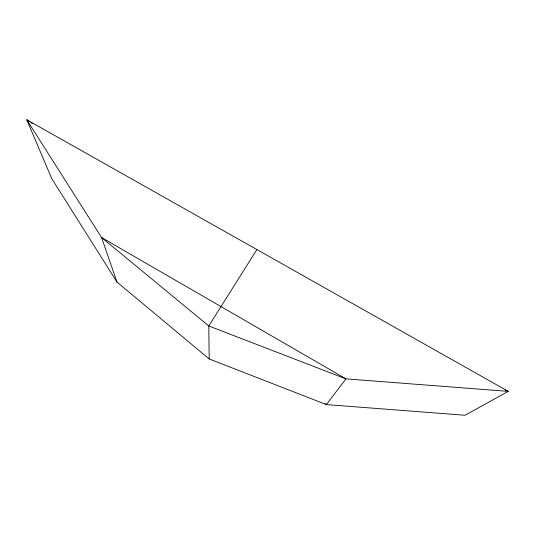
<?xml version="1.0" encoding="UTF-8"?>
<svg xmlns="http://www.w3.org/2000/svg" width="535" height="535" viewBox="0 0 535 535"><rect width="100%" height="100%" fill="white"/><g stroke="black" fill="none" stroke-linecap="round" stroke-linejoin="round"><path stroke-width="0.8" d="M256.9 249.571L208.79 325.969L209.198 358.965L326.383 404.594L465.035 415.267L508.25 391.373L26.75 119.733L51.721 178.576L116.978 282.065L209.198 358.965M505.227 389.968L508.25 391.373L345.958 378.867L208.79 325.969L101.543 237.493L26.75 119.733L29.512 121.592M30.896 122.528L32.281 123.458M325.046 403.597L326.383 404.594L345.958 378.867L101.543 237.493L116.978 282.065"/></g></svg>
